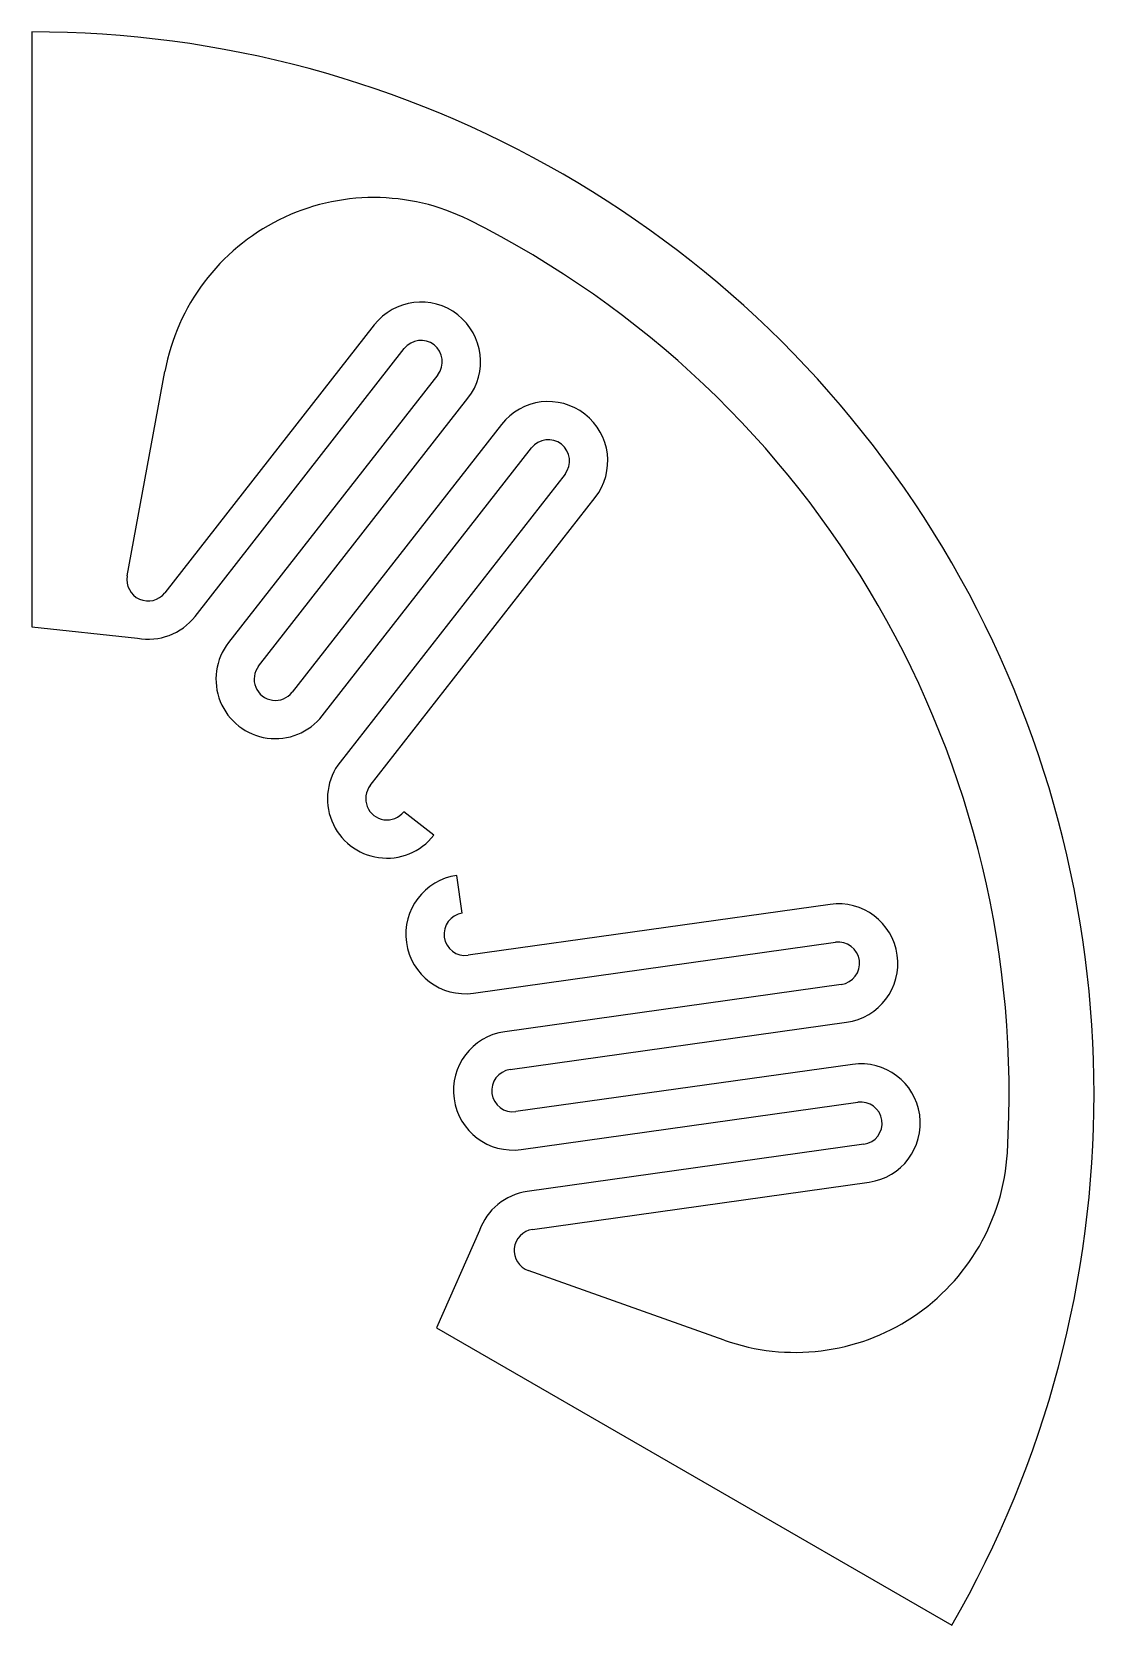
# Model space of a CAD drawing. Header units: metres. Extents: x 0 to 25, y -12.5 to 25.
import ezdxf

# ---------------------------------------------------------------- set-up
doc = ezdxf.new("R2010")
doc.units = ezdxf.units.M

msp = doc.modelspace()

# ---------------------------------------------------------------- linework, layer by layer
at = {"layer": 'PARAMETRIX'}
for p, q in [((0, 25), (0, 11)), ((8.0562, 18.1008), (3.131, 11.7967)), ((3.8402, 11.2426), (8.7655, 17.5467)), ((2.2452, 12.195), (3.1309, 17.0058)), ((9.5535, 16.931), (4.6282, 10.6269)), ((5.3374, 10.0728), (10.2627, 16.3769)), ((11.0507, 15.7613), (6.1254, 9.4572)), ((6.8346, 8.9031), (11.7599, 15.2072)), ((12.5479, 14.5915), (7.2532, 7.8146)), ((7.9624, 7.2605), (13.2571, 14.0374)), ((0, 11), (2.4835, 10.7276)), ((9.4596, 6.0907), (8.7504, 6.6448)), ((10.1298, 4.2557), (10.0046, 5.1469)), ((18.7853, 4.4623), (10.269, 3.2654)), ((10.3943, 2.3742), (18.9106, 3.5711)), ((19.0497, 2.5808), (11.1276, 1.4674)), ((11.2528, 0.5762), (19.175, 1.6895)), ((19.3142, 0.6993), (11.392, -0.4141)), ((11.5173, -1.3053), (19.4394, -0.192)), ((19.5786, -1.1822), (11.6564, -2.2956)), ((11.7817, -3.1869), (19.7038, -2.0735)), ((10.5321, -3.2131), (9.5263, -5.5)), ((16.2929, -5.7915), (11.6838, -4.1531)), ((9.5263, -5.5), (21.6506, -12.5))]:
    msp.add_line(p, q, dxfattribs=at)
for centre, radius, start, end in [((0, 0), 25, 330, 90), ((8.0483, 16.1005), 5, 63.4406, 169.5682), ((0, 0), 23, 356.5594, 63.4406), ((9.1595, 17.2388), 1.4, 322, 142), ((9.1595, 17.2388), 0.5, 322, 142), ((12.1539, 14.8993), 1.4, 322, 142), ((12.1539, 14.8993), 0.5, 322, 142), ((2.7369, 12.1045), 0.5, 169.5682, 322), ((2.7369, 12.1045), 1.4, 259.5682, 322), ((5.7314, 9.765), 1.4, 142, 322), ((5.7314, 9.765), 0.5, 142, 322), ((8.3564, 6.9527), 1.4, 142, 322), ((8.3564, 6.9527), 0.5, 142, 322), ((10.1994, 3.7605), 1.4, 98, 278), ((10.1994, 3.7605), 0.5, 98, 278), ((18.9801, 3.0759), 1.4, 278, 98), ((18.9801, 3.0759), 0.5, 278, 98), ((11.3224, 0.081), 1.4, 98, 278), ((11.3224, 0.081), 0.5, 98, 278), ((19.509, -0.6871), 1.4, 278, 98), ((19.509, -0.6871), 0.5, 278, 98), ((17.9676, -1.0802), 5, 250.4318, 356.5594), ((11.8513, -3.682), 1.4, 98, 160.4318), ((11.8513, -3.682), 0.5, 98, 250.4318)]:
    msp.add_arc(centre, radius, start, end, dxfattribs=at)

doc.saveas('drawing.dxf')
